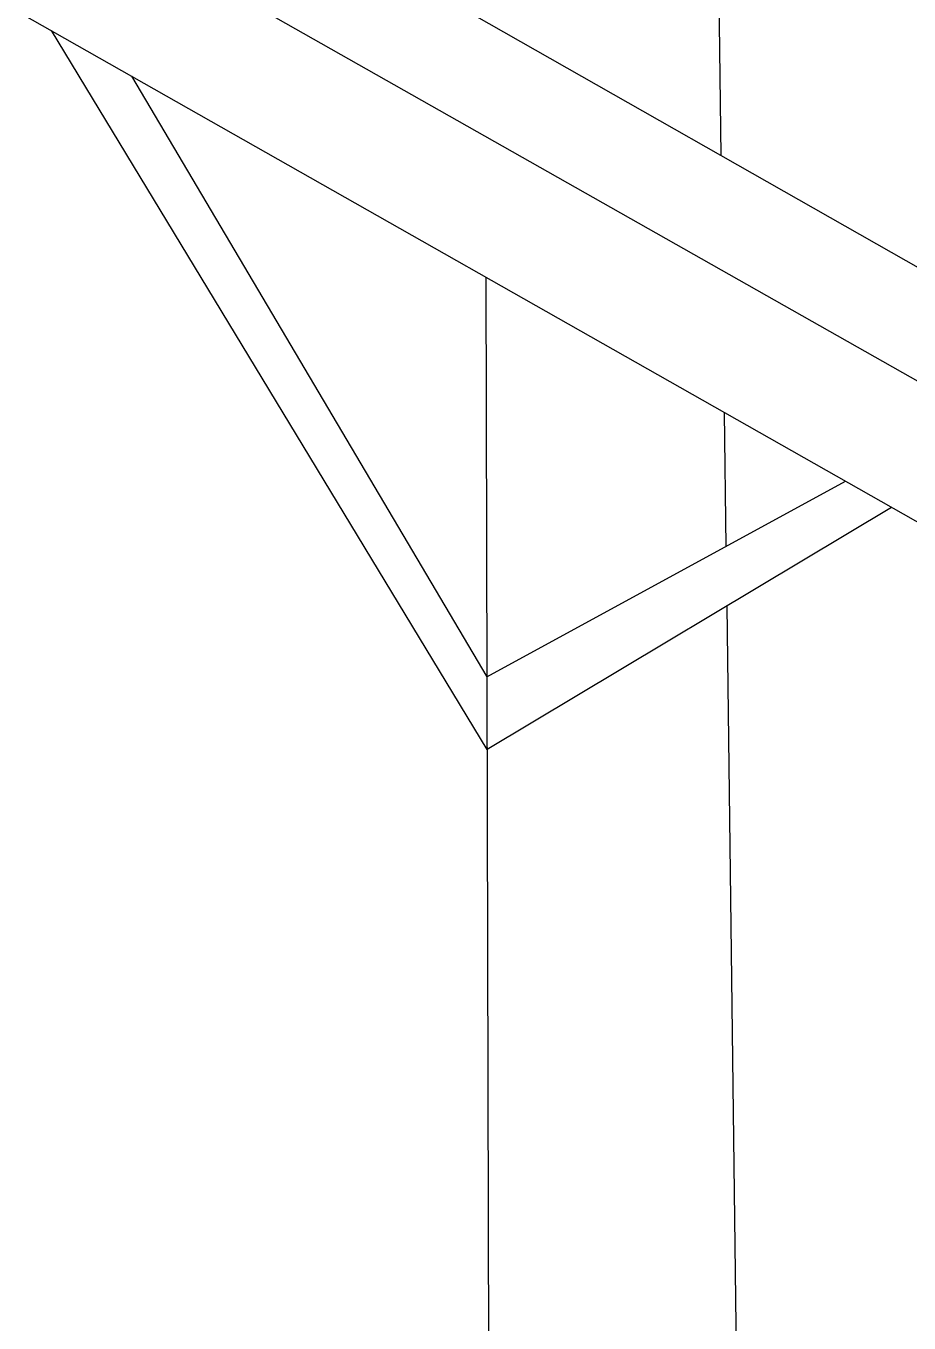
# Model space of a CAD drawing. Header units: metres. Extents: x 324293 to 653279, y 3585589 to 7191434.
# Drawn here: x 334514.765 to 334516.551, y 3600563.459 to 3600566.08 of the extents above; entities that cross this region are included whole.
import ezdxf

# ---------------------------------------------------------------- set-up
doc = ezdxf.new("R2010")
doc.units = ezdxf.units.M
doc.layers.add('Tir bargh', color=10, linetype='Continuous')
doc.layers.add('V-NODE', color=1, linetype='Continuous')

# ---------------------------------------------------------------- blocks, each defined once
blk = doc.blocks.new('E')
at = {"layer": 'Tir bargh'}
for p, q in [((0.07441, 5.16853), (0.07727, 4.57427)), ((0.75028, 4.18476), (-0.89308, 5.13588)), ((-0.95514, 5.09567), (0.68664, 4.14871)), ((-0.95467, 5.00492), (0.68893, 4.05565)), ((-0.07669, 4.19211), (-0.35437, 4.65821)), ((-0.30282, 4.62844), (-0.07644, 4.23918)), ((-0.07524, 4.497), (-0.09936, 0.00035)), ((0.07808, 4.40845), (0.07849, 4.32205)), ((-0.07644, 4.23918), (0.15594, 4.36348)), ((0.18565, 4.34632), (-0.07669, 4.19211)), ((0.07868, 4.28344), (0.09936, -0.00035))]:
    blk.add_line(p, q, dxfattribs=at)
blk = doc.blocks.new('*U82', base_point=(334513.846, 3600553.608))
at = {"layer": 'V-NODE', "lineweight": -2, "xscale": 3.131461794368422, "yscale": 3.131461794368422, "zscale": 3.131461794368422}
blk.add_blockref('E', (334513.846, 3600553.608), dxfattribs=at)

msp = doc.modelspace()

# ---------------------------------------------------------------- block references
at = {"layer": 'V-NODE', "color": 3, "rotation": 0.4498703063302869}
msp.add_blockref('*U82', (334516.04091, 3600551.49242, 1313.25213), dxfattribs=at)

doc.saveas('drawing.dxf')
